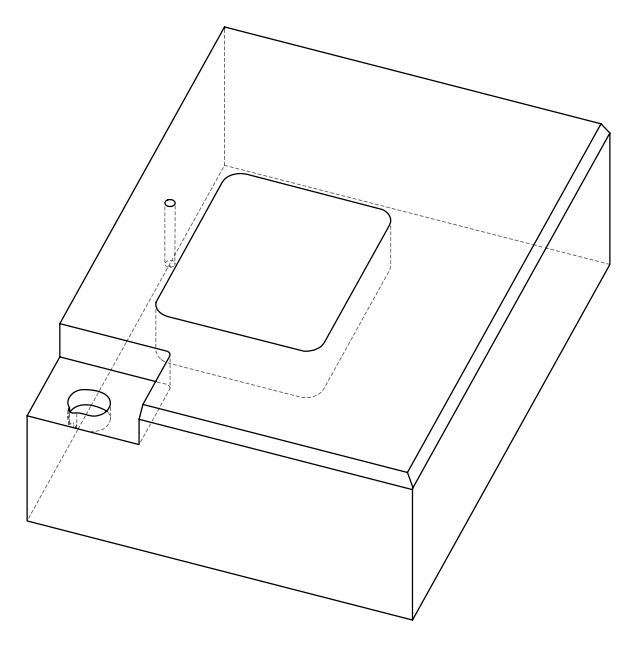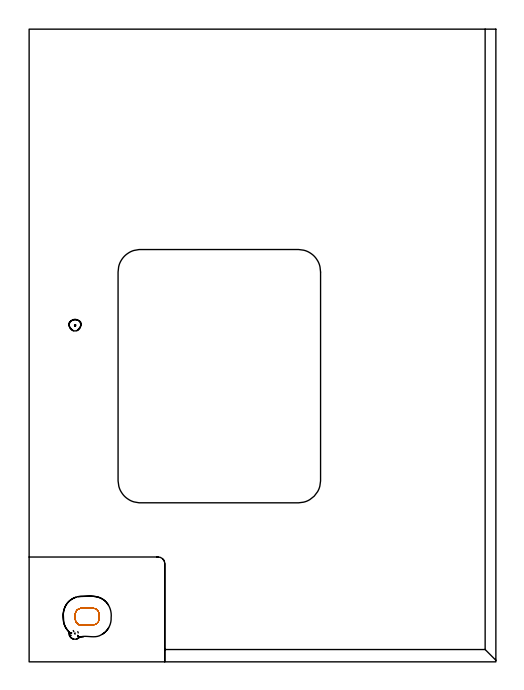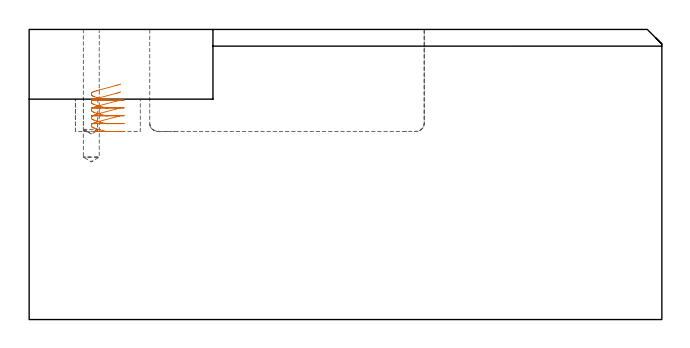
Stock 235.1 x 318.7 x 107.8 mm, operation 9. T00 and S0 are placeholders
(PLAN: 9 operations, 5 tool changes, 67.8 min)
(1 SPOT_DRILL | STEP1POCKET | NXT0321_9005460120000 | 0.03 min | 2795 mm3)
(2 SPOT_DRILL_1 | STEP1POCKET_1 | NXT0321_9005460120000 | 0.03 min | 0 mm3)
(3 DRILL_BLIND_HOLE_INTO_CENTER | STEP1POCKET | UGT0301_182 | 0.07 min | 334 mm3)
(4 DRILL_BLIND_HOLE_INTO_CENTER_1 | STEP1POCKET_1 | UGT0301_182 | 0.21 min | 1300 mm3)
(5 AREA_MILL | FG_CHAMFER_SURFACE | UGT0205_001 | 4.11 min | 3284 mm3)
(6 AREA_MILL_1 | FG_CHAMFER_SURFACE_1 | UGT0205_001 | 5.24 min | 4586 mm3)
(7 MILL_CORNER_NOTCH_RECTANGULAR | CORNER_NOTCH_RECTANGULAR | NXT0201_008 | Follow Part, ap 1.5, ae 75% | 38.39 min | 90472 mm3)
(8 MILL_RECTANGULAR_POCKET | POCKET_RECTANGULAR_STRAIGHT | UGT0201_095 | Follow Part, ap 5, ae 75% | 18.94 min | 488222 mm3)
(9 MILL_RECTANGULAR_POCKET_1 | POCKET_RECTANGULAR_STRAIGHT_1 | NXT0201_011 | Follow Part, ap 3, ae 75% | 0.83 min | 4808 mm3)
(TOOL NXT0321_9005460120000 | NC Spot Drill, 142deg, 12mm, Carbide, Uncoated | D12 PA142 FL30 Z2)
(TOOL UGT0301_182 | Twist Drill 5.9 mm | D5.9 PA118 FL55 Z2)
(TOOL UGT0205_001 | Chamfer Mill 20 x 3 x 45 deg. | D20 FL50 Z2)
(TOOL NXT0201_008 | ENDMILL 6mm [2P460-0600-NA 1630] | D6 FL26 Z6)
(TOOL UGT0201_095 | End mill 20 mm | D20 R3 FL38 Z4)
(TOOL NXT0201_011 | ENDMILL 12mm [2P460-1200-NA 1630] | D12 FL38 Z6)
(OP 9 MILL_RECTANGULAR_POCKET_1)
G17 G21 G94 G90
T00 M6
G54
G17 G0 G90 X34.025 Y26.356 S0 M3
G43 Z117.8 H1
Z87.477
G94 G1 X33.59 Y26.643 Z87.337 F250.
X32.99 Y26.884 Z87.164
X32.353 Y27. Z86.99
X26.147 Z85.327
X25.51 Y26.884 Z85.154
X24.91 Y26.643 Z84.981
X24.37 Y26.287 Z84.808
X23.913 Y25.83 Z84.634
X23.557 Y25.29 Z84.461
X23.316 Y24.69 Z84.288
X23.2 Y24.053 Z84.114
Y21.547 Z83.443
X23.288 Y21.011 Z83.297
X23.466 Y20.498 Z83.152
X23.728 Y20.022 Z83.006
X24.066 Y19.597 Z82.861
X24.253 Y19.427 Z82.793
X25.042 Y18.714 Z82.508
X26.25 Y18.6 Z82.183
X26.4 Z82.143
X28.568 Z81.562
X32.1 F500.
G3 X35.3 Y21.8 R3.2
G1 Y23.8
G3 X32.1 Y27. R3.2
G1 X26.4
G3 X23.2 Y23.8 R3.2
G1 Y21.8
G3 X24.253 Y19.427 R3.2
G1 X25.042 Y18.714
X26.1 Y18.614
G3 X26.4 Y18.6 R3.2
G1 X28.568
X29.568
G0 X34.025 Y26.356 Z84.562
G1 X33.59 Y26.643 Z84.422 F250.
X32.99 Y26.884 Z84.248
X32.353 Y27. Z84.075
X26.147 Z82.412
X25.51 Y26.884 Z82.239
X24.91 Y26.643 Z82.065
X24.37 Y26.287 Z81.892
X23.913 Y25.83 Z81.719
X23.557 Y25.29 Z81.546
X23.316 Y24.69 Z81.372
X23.2 Y24.053 Z81.199
Y21.547 Z80.527
X23.288 Y21.011 Z80.382
X23.466 Y20.498 Z80.236
X23.728 Y20.022 Z80.091
X24.066 Y19.597 Z79.945
X24.253 Y19.427 Z79.877
X25.042 Y18.714 Z79.592
X26.25 Y18.6 Z79.267
X26.4 Z79.227
X28.568 Z78.646
X32.1 F500.
G3 X35.3 Y21.8 R3.2
G1 Y23.8
G3 X32.1 Y27. R3.2
G1 X26.4
G3 X23.2 Y23.8 R3.2
G1 Y21.8
G3 X24.253 Y19.427 R3.2
G1 X25.042 Y18.714
X26.1 Y18.614
G3 X26.4 Y18.6 R3.2
G1 X28.568
X29.568
G0 X34.025 Y26.356 Z81.646
G1 X33.59 Y26.643 Z81.506 F250.
X32.99 Y26.884 Z81.333
X32.353 Y27. Z81.16
X26.147 Z79.497
X25.51 Y26.884 Z79.323
X24.91 Y26.643 Z79.15
X24.37 Y26.287 Z78.977
X23.913 Y25.83 Z78.803
X23.557 Y25.29 Z78.63
X23.316 Y24.69 Z78.457
X23.2 Y24.053 Z78.284
Y21.547 Z77.612
X23.288 Y21.011 Z77.466
X23.466 Y20.498 Z77.321
X23.728 Y20.022 Z77.175
X24.066 Y19.597 Z77.03
X24.253 Y19.427 Z76.962
X25.042 Y18.714 Z76.677
X26.25 Y18.6 Z76.352
X26.4 Z76.312
X28.568 Z75.731
X32.1 F500.
G3 X35.3 Y21.8 R3.2
G1 Y23.8
G3 X32.1 Y27. R3.2
G1 X26.4
G3 X23.2 Y23.8 R3.2
G1 Y21.8
G3 X24.253 Y19.427 R3.2
G1 X25.042 Y18.714
X26.1 Y18.614
G3 X26.4 Y18.6 R3.2
G1 X28.568
X29.568
G0 X34.025 Y26.356 Z78.731
G1 X33.59 Y26.643 Z78.591 F250.
X32.99 Y26.884 Z78.418
X32.353 Y27. Z78.244
X26.147 Z76.581
X25.51 Y26.884 Z76.408
X24.91 Y26.643 Z76.235
X24.37 Y26.287 Z76.061
X23.913 Y25.83 Z75.888
X23.557 Y25.29 Z75.715
X23.316 Y24.69 Z75.541
X23.2 Y24.053 Z75.368
Y21.547 Z74.697
X23.288 Y21.011 Z74.551
X23.466 Y20.498 Z74.406
X23.728 Y20.022 Z74.26
X24.066 Y19.597 Z74.114
X24.253 Y19.427 Z74.047
X25.042 Y18.714 Z73.762
X26.25 Y18.6 Z73.437
X26.4 Z73.396
X28.568 Z72.815
X32.1 F500.
G3 X35.3 Y21.8 R3.2
G1 Y23.8
G3 X32.1 Y27. R3.2
G1 X26.4
G3 X23.2 Y23.8 R3.2
G1 Y21.8
G3 X24.253 Y19.427 R3.2
G1 X25.042 Y18.714
X26.1 Y18.614
G3 X26.4 Y18.6 R3.2
G1 X28.568
X29.568
G0 X34.025 Y26.356 Z75.815
G1 X33.59 Y26.643 Z75.676 F250.
X32.99 Y26.884 Z75.502
X32.353 Y27. Z75.329
X26.147 Z73.666
X25.51 Y26.884 Z73.493
X24.91 Y26.643 Z73.319
X24.37 Y26.287 Z73.146
X23.913 Y25.83 Z72.973
X23.557 Y25.29 Z72.799
X23.316 Y24.69 Z72.626
X23.2 Y24.053 Z72.453
Y21.547 Z71.781
X23.288 Y21.011 Z71.636
X23.466 Y20.498 Z71.49
X23.728 Y20.022 Z71.345
X24.066 Y19.597 Z71.199
X24.253 Y19.427 Z71.131
X25.042 Y18.714 Z70.846
X26.25 Y18.6 Z70.521
X26.4 Z70.481
X28.568 Z69.9
X32.1 F500.
G3 X35.3 Y21.8 R3.2
G1 Y23.8
G3 X32.1 Y27. R3.2
G1 X26.4
G3 X23.2 Y23.8 R3.2
G1 Y21.8
G3 X24.253 Y19.427 R3.2
G1 X25.042 Y18.714
X26.1 Y18.614
G3 X26.4 Y18.6 R3.2
G1 X28.568
X29.568
G0 Z117.8
M5
M2
